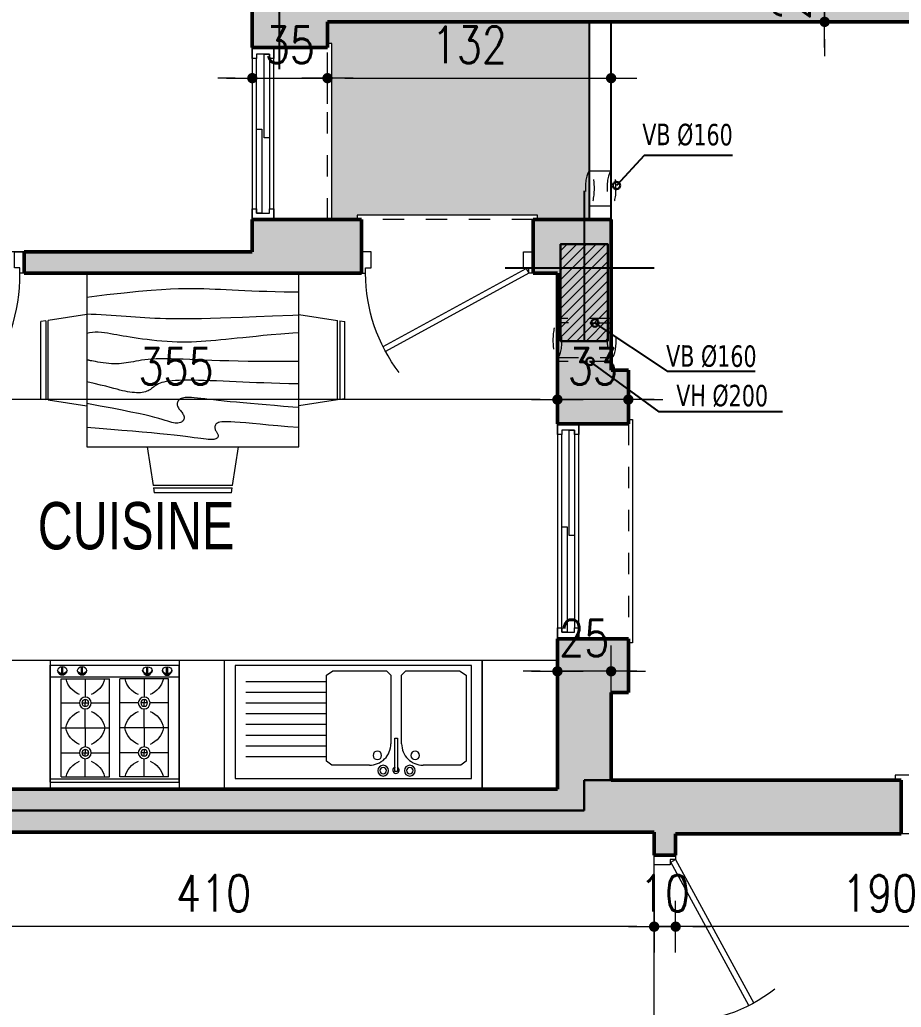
# Model space of a CAD drawing. Header units: millimetres. Extents: x 906 to 2589, y -1235 to -637.
# Drawn here: x 2564.361 to 2568.463, y -1226.491 to -1221.896 of the extents above; entities that cross this region are included whole.
import ezdxf

# ---------------------------------------------------------------- set-up
doc = ezdxf.new("R2010")
doc.units = ezdxf.units.MM
for name, pattern in [('AXES', [2, 1.25, -0.25, 0.25, -0.25]), ('CACHE', [0.375, 0.25, -0.125]), ('HIDDEN', [0.375, 0.25, -0.125])]:
    doc.linetypes.add(name, pattern=pattern)
doc.layers.get('DEFPOINTS').update_dxf_attribs({"color": 255, "lineweight": 13})
for name, color, linetype, lineweight in [('A-signe', 7, 'Continuous', 9), ('APPUITS', 7, 'Continuous', 18), ('AXE LIMITE', 1, 'AXES', 30), ('DIM.', 4, 'Continuous', 25), ('Extracteur cuisine 300m3', 7, 'Continuous', 20), ('GARD- CORP', 7, 'Continuous', 25), ('interrompu', 7, 'HIDDEN', 15), ('MENUISERIE', 7, 'Continuous', 13), ('MEUBLE', 35, 'Continuous', 15), ('MUR 0.3', 7, 'Continuous', 30), ('MUR 0.5', 7, 'Continuous', 50), ('POTEAUX ARCH', 7, 'Continuous', 30), ('POTEAUX HACHURE', 7, 'Continuous', 15), ('SANITAIRE', 7, 'Continuous', 15), ('TEXTE', 7, 'Continuous', 20)]:
    doc.layers.add(name, color=color, linetype=linetype, lineweight=lineweight)
for name, color, linetype in [('AXE', 7, 'AXES'), ('TEINTE 2', 3, 'Continuous'), ('TEINTE 3', 150, 'Continuous'), ('TEINTE SC', 254, 'Continuous')]:
    doc.layers.add(name, color=color, linetype=linetype)
doc.styles.add('atef', font='romans.shx', dxfattribs={"width": 0.8})
doc.styles.add('COTE', font='verdana.ttf', dxfattribs={"width": 0.7})
doc.styles.add('STYLE4', font='swisscl.ttf')
doc.dimstyles.new('COTEXT', dxfattribs={"dimscale": 0, "dimtxt": 0.17, "dimasz": 0.08, "dimexe": 0.015, "dimexo": 0.015, "dimgap": 0.07, "dimtad": 1, "dimdec": 0, "dimlfac": 100, "dimzin": 0, "dimdsep": 46, "dimtxsty": 'atef', "dimblk": 'SIG2', "dimcen": 0.15, "dimse1": 1, "dimse2": 1, "dimclrd": 256, "dimclre": 6, "dimclrt": 2, "dimadec": 0, "dimazin": 0, "dimtfac": 0.5, "dimtdec": 0, "dimtix": 1, "dimtmove": 2, "dimatfit": 1, "dimldrblk": 'SIG2', "dimfxl": 0.18, "dimtolj": 1, "dimtzin": 0, "dimlwd": 18, "dimarcsym": 0})

# ---------------------------------------------------------------- blocks, each defined once
blk = doc.blocks.new('P - 0.80')
at = {"layer": 'MENUISERIE'}
for points in [[(-0.6991, 0.3412), (-0.0325, -0.0217), (-0.02, 0), (-0.6875, 0.3633)], [(-0.8, 0), (-0.78, 0), (-0.78, -0.025), (-0.755, -0.025), (-0.755, -0.1), (-0.8, -0.1)], [(0, 0), (-0.02, 0), (-0.02, -0.025), (-0.045, -0.025), (-0.045, -0.1), (0, -0.1)]]:
    blk.add_lwpolyline(points, dxfattribs=at)
blk.add_arc((-0.02, 0), 0.76, 142.5454, 180, dxfattribs=at)
blk = doc.blocks.new('SIG2')
at = {"layer": 'A-signe'}
for p, q in [((0, 1.5), (0, 0.5)), ((-1.5, 0), (-0.5, 0)), ((-0.5, 0), (0.5, 0)), ((0, 0.5), (0, -0.5)), ((0.5, 0), (1.5, 0)), ((0, -0.5), (0, -1.5))]:
    blk.add_line(p, q, dxfattribs=at)
at = {"layer": 'A-signe', "const_width": 0.3}
blk.add_lwpolyline([(-0.15, 0, 1), (0.15, 0, 1)], format="xyb", close=True, dxfattribs=at)
blk = doc.blocks.new('*D1212')
at = {"layer": 'DEFPOINTS', "color": 0, "transparency": 16777216}
for p in [(2567.213, -1221.6561), (2567.213, -1221.9061), (2568.1063, -1221.9061)]:
    blk.add_point(p, dxfattribs=at)
at = {"layer": 'DIM.', "lineweight": 18, "transparency": 16777216}
for p, q in [((2568.1063, -1221.5761), (2568.1063, -1221.4961)), ((2568.1063, -1221.6561), (2568.1063, -1221.9061)), ((2568.1063, -1221.9861), (2568.1063, -1222.0661))]:
    blk.add_line(p, q, dxfattribs=at)
at = {"layer": 'DIM.', "lineweight": 18, "transparency": 16777216, "xscale": 0.08, "yscale": 0.08, "zscale": 0.08}
for p, rotation in [((2568.1063, -1221.6561), 270), ((2568.1063, -1221.9061), 90)]:
    blk.add_blockref('SIG2', p, dxfattribs=dict(at, rotation=rotation))
at = {"layer": 'DIM.', "color": 2, "transparency": 16777216, "insert": (2567.9513, -1221.7811), "char_height": 0.17, "attachment_point": 5, "rotation": 90, "style": 'atef'}
blk.add_mtext('\\A1;25', dxfattribs=at)
blk = doc.blocks.new('PORTE 0.90')
at = {"layer": 'MENUISERIE'}
for points in [[(-0.7859, 0.3911), (-0.0325, -0.0217), (-0.02, 0), (-0.7742, 0.4132)], [(-0.9, 0), (-0.88, 0), (-0.88, -0.025), (-0.855, -0.025), (-0.855, -0.1), (-0.9, -0.1)], [(0, 0), (-0.02, 0), (-0.02, -0.025), (-0.045, -0.025), (-0.045, -0.1), (0, -0.1)]]:
    blk.add_lwpolyline(points, dxfattribs=at)
blk.add_arc((-0.02, 0), 0.86, 144.3645, 180, dxfattribs=at)
blk = doc.blocks.new('EVIER 1.20-0.60')
at = {"layer": 'SANITAIRE', "linetype": 'Continuous'}
blk.add_lwpolyline([(0, 0.6), (-1.2, 0.6), (-1.2, 0), (0, 0)], close=True, dxfattribs=at)
for points in [[(-1.15, 0.575), (-0.05, 0.575)], [(-1.15, 0.05), (-1.15, 0.575)], [(-0.05, 0.575), (-0.05, 0.05)], [(-1.095, 0.55), (-1.125, 0.53)], [(-1.125, 0.53), (-1.125, 0.13)], [(-0.845, 0.55), (-1.095, 0.55)], [(-0.825, 0.53), (-0.845, 0.55)], [(-0.825, 0.2111), (-0.825, 0.53)], [(-0.755, 0.55), (-0.775, 0.53)], [(-0.775, 0.53), (-0.775, 0.2111)], [(-0.505, 0.55), (-0.755, 0.55)], [(-0.475, 0.53), (-0.505, 0.55)], [(-0.475, 0.13), (-0.475, 0.53)], [(-0.475, 0.5), (-0.1, 0.5)], [(-0.475, 0.45), (-0.1, 0.45)], [(-0.475, 0.4), (-0.1, 0.4)], [(-0.475, 0.35), (-0.1, 0.35)], [(-0.475, 0.3), (-0.1, 0.3)], [(-0.794, 0.237), (-0.805, 0.237)], [(-0.805, 0.237), (-0.805, 0.082)], [(-0.794, 0.082), (-0.794, 0.237)], [(-0.475, 0.25), (-0.1, 0.25)], [(-0.475, 0.2), (-0.1, 0.2)], [(-0.475, 0.15), (-0.1, 0.15)], [(-1.125, 0.13), (-1.0999, 0.1111)], [(-1.0999, 0.1111), (-0.925, 0.1111)], [(-0.675, 0.1111), (-0.5001, 0.1111)], [(-0.5001, 0.111), (-0.475, 0.13)], [(-0.05, 0.05), (-1.15, 0.05)], [(-0.805, 0.082), (-0.794, 0.082)]]:
    blk.add_lwpolyline(points, dxfattribs=at)
for points in [[(-0.825, 0.2111, -0.414214), (-0.925, 0.1111)], [(-0.675, 0.1111, -0.414214), (-0.775, 0.2111)], [(-0.888, 0.1772, -1), (-0.888, 0.1372, -1), (-0.888, 0.1772)], [(-0.712, 0.1772, -1), (-0.712, 0.1372, -1), (-0.712, 0.1772)], [(-0.863, 0.111, -1), (-0.863, 0.061, -1), (-0.863, 0.111)], [(-0.863, 0.101, -1), (-0.863, 0.071, -1), (-0.863, 0.101)], [(-0.7944, 0.1023, -5.432574), (-0.805, 0.1016)], [(-0.739, 0.111, -1), (-0.739, 0.061, -1), (-0.739, 0.111)], [(-0.739, 0.101, -1), (-0.739, 0.071, -1), (-0.739, 0.101)]]:
    blk.add_lwpolyline(points, format="xyb", dxfattribs=at)
blk = doc.blocks.new('KITCHEN  AID 30')
for p, q in [((-150, 0), (150, 0)), ((-150, 0), (-150, -272.5)), ((150, 0), (150, -272.5)), ((-150, -7.5), (150, -7.5)), ((-125, -12.5), (-125, -240)), ((-125, -12.5), (-12, -12.5)), ((-68.5, -12.5), (-68.5, -54.5)), ((-12, -12.5), (-12, -240)), ((12, -12.5), (12, -240)), ((125, -12.5), (12, -12.5)), ((68.5, -12.5), (68.5, -54.5)), ((125, -12.5), (125, -240)), ((-125, -68.3), (-82.2, -68.3)), ((-76.3, -68.3), (-60.7, -68.3)), ((-68.5, -60.4), (-68.5, -68.3)), ((-68.5, -76.1), (-68.5, -68.3)), ((-54.8, -68.3), (-12, -68.3)), ((54.8, -68.3), (12, -68.3)), ((76.3, -68.3), (60.7, -68.3)), ((68.5, -60.4), (68.5, -68.3)), ((68.5, -76.1), (68.5, -68.3)), ((125, -68.3), (82.2, -68.3)), ((-68.5, -126.5), (-68.5, -82)), ((68.5, -126.5), (68.5, -82)), ((-125, -126.2), (-12, -126.2)), ((-68.5, -126), (-68.5, -170.5)), ((125, -126.2), (12, -126.2)), ((68.5, -126), (68.5, -170.5)), ((-68.5, -176.4), (-68.5, -184.2)), ((68.5, -176.4), (68.5, -184.2)), ((-125, -184.2), (-82.2, -184.2)), ((-76.3, -184.2), (-60.7, -184.2)), ((-68.5, -192.1), (-68.5, -184.2)), ((-68.5, -240), (-68.5, -198)), ((-54.8, -184.2), (-12, -184.2)), ((54.8, -184.2), (12, -184.2)), ((76.3, -184.2), (60.7, -184.2)), ((68.5, -192.1), (68.5, -184.2)), ((68.5, -240), (68.5, -198)), ((125, -184.2), (82.2, -184.2)), ((-150, -245), (150, -245)), ((-125, -240), (-12, -240)), ((-123.2, -252.5), (-123.2, -268.1)), ((-120.7, -252.5), (-120.7, -268.1)), ((-77.2, -252.5), (-77.2, -268.1)), ((-74.7, -252.5), (-74.7, -268.1)), ((125, -240), (12, -240)), ((74.7, -252.7), (74.7, -268.2)), ((77.2, -252.7), (77.2, -268.2)), ((120.7, -252.7), (120.7, -268.2)), ((123.2, -252.7), (123.2, -268.2)), ((-150, -272.5), (150, -272.5)), ((-120.7, -255.2), (-123.2, -255.2)), ((-74.7, -255.2), (-77.2, -255.2)), ((74.7, -255.4), (77.2, -255.4)), ((120.7, -255.4), (123.2, -255.4))]:
    blk.add_line(p, q)
for centre, radius in [((-68.5, -68.3), 13.7), ((-68.5, -68.3), 7.82), ((68.5, -68.3), 13.7), ((68.5, -68.3), 7.82), ((-68.5, -184.2), 13.7), ((-68.5, -184.2), 7.82), ((68.5, -184.2), 13.7), ((68.5, -184.2), 7.82)]:
    blk.add_circle(centre, radius)
for centre, start, end in [((-63.7, -1.3), 192.7674, 248.8188), ((-73.3, -1.3), 291.1812, 347.2326), ((73.3, -1.3), 192.7674, 248.8188), ((63.7, -1.3), 291.1812, 347.2326), ((-63.7, -135.2), 111.1812, 170.1161), ((-73.3, -135.2), 9.8839, 68.8188), ((73.3, -135.2), 111.1812, 170.1161), ((63.7, -135.2), 9.8839, 68.8188), ((-63.7, -117.3), 189.8839, 248.8188), ((-73.3, -117.3), 291.1812, 350.1161), ((73.3, -117.3), 189.8839, 248.8188), ((63.7, -117.3), 291.1812, 350.1161), ((-63.7, -251.2), 111.1812, 167.2326), ((-73.3, -251.2), 12.7674, 68.8188), ((73.3, -251.2), 111.1812, 167.2326), ((63.7, -251.2), 12.7674, 68.8188)]:
    blk.add_arc(centre, 50.7, start, end)
for centre in [(-122, -259.4), (-76, -259.4)]:
    blk.add_ellipse(centre, major_axis=(-11.1, 0), ratio=0.7838)
for centre, major_axis, ratio, start_param, end_param in [((-122, -261.2), (-11.1, 0), 0.7838, 3.244352, 6.180426), ((-122, -254.5), (-8.35, 0), 0.700025, 3.302477, 6.122301), ((-76, -261.2), (-11.1, 0), 0.7838, 3.244352, 6.180426), ((-76, -254.5), (-8.35, 0), 0.700025, 3.302477, 6.122301)]:
    blk.add_ellipse(centre, major_axis=major_axis, ratio=ratio, start_param=start_param, end_param=end_param)
at = {"extrusion": (0, 0, -1)}
for centre in [(76, -259.6), (122, -259.6)]:
    blk.add_ellipse(centre, major_axis=(11.1, 0), ratio=0.7838, dxfattribs=at)
for centre, major_axis, ratio, start_param, end_param in [((76, -261.4), (11.1, 0), 0.7838, 3.244352, 6.180426), ((76, -254.7), (8.35, 0), 0.700025, 3.302477, 6.122301), ((122, -261.4), (11.1, 0), 0.7838, 3.244352, 6.180426), ((122, -254.7), (8.35, 0), 0.700025, 3.302477, 6.122301)]:
    blk.add_ellipse(centre, major_axis=major_axis, ratio=ratio, start_param=start_param, end_param=end_param, dxfattribs=at)
blk = doc.blocks.new('*D1121')
at = {"layer": 'DEFPOINTS', "color": 0, "linetype": 'Continuous', "transparency": 16777216}
for p in [(2568.2129, -1225.684), (2569.0778, -1225.684), (2567.2704, -1227.384)]:
    blk.add_point(p, dxfattribs=at)
at = {"layer": 'DIM.', "linetype": 'Continuous', "lineweight": 18, "transparency": 16777216}
blk.add_line((2569.0778, -1227.304), (2569.0778, -1225.764), dxfattribs=at)
at = {"layer": 'DIM.', "linetype": 'Continuous', "lineweight": 18, "transparency": 16777216, "xscale": 0.08, "yscale": 0.08, "zscale": 0.08}
for p, rotation in [((2569.0778, -1225.684), 90), ((2569.0778, -1227.384), 270)]:
    blk.add_blockref('SIG2', p, dxfattribs=dict(at, rotation=rotation))
at = {"layer": 'DIM.', "color": 2, "linetype": 'Continuous', "transparency": 16777216, "insert": (2568.9228, -1226.534), "char_height": 0.17, "attachment_point": 5, "rotation": 90, "style": 'atef'}
blk.add_mtext('\\A1;170', dxfattribs=at)
blk = doc.blocks.new('*D1122')
at = {"layer": 'DEFPOINTS', "color": 0, "linetype": 'Continuous', "transparency": 16777216}
for p in [(2568.1175, -1225.434), (2569.0778, -1225.434), (2568.0052, -1225.684)]:
    blk.add_point(p, dxfattribs=at)
at = {"layer": 'DIM.', "linetype": 'Continuous', "lineweight": 18, "transparency": 16777216}
for p, q in [((2569.0778, -1225.354), (2569.0778, -1225.274)), ((2569.0778, -1225.684), (2569.0778, -1225.434)), ((2569.0778, -1225.764), (2569.0778, -1225.844))]:
    blk.add_line(p, q, dxfattribs=at)
at = {"layer": 'DIM.', "linetype": 'Continuous', "lineweight": 18, "transparency": 16777216, "xscale": 0.08, "yscale": 0.08, "zscale": 0.08}
for p, rotation in [((2569.0778, -1225.434), 270), ((2569.0778, -1225.684), 90)]:
    blk.add_blockref('SIG2', p, dxfattribs=dict(at, rotation=rotation))
at = {"layer": 'DIM.', "color": 2, "linetype": 'Continuous', "transparency": 16777216, "insert": (2568.9228, -1225.559), "char_height": 0.17, "attachment_point": 5, "rotation": 90, "style": 'atef'}
blk.add_mtext('\\A1;25', dxfattribs=at)
blk = doc.blocks.new('*D1133')
at = {"layer": 'DEFPOINTS', "color": 0, "linetype": 'Continuous', "transparency": 16777216}
for p in [(2566.8628, -1223.6637), (2566.8628, -1223.7381), (2567.1928, -1223.7381)]:
    blk.add_point(p, dxfattribs=at)
at = {"layer": 'DIM.', "linetype": 'Continuous', "lineweight": 18, "transparency": 16777216}
for p, q in [((2566.7828, -1223.6637), (2566.7028, -1223.6637)), ((2567.1928, -1223.6637), (2566.8628, -1223.6637)), ((2567.2728, -1223.6637), (2567.3528, -1223.6637))]:
    blk.add_line(p, q, dxfattribs=at)
at = {"layer": 'DIM.', "linetype": 'Continuous', "lineweight": 18, "transparency": 16777216, "xscale": 0.08, "yscale": 0.08, "zscale": 0.08}
blk.add_blockref('SIG2', (2566.8628, -1223.6637), dxfattribs=at)
at = {"layer": 'DIM.', "linetype": 'Continuous', "lineweight": 18, "transparency": 16777216, "xscale": 0.08, "yscale": 0.08, "zscale": 0.08, "rotation": 180}
blk.add_blockref('SIG2', (2567.1928, -1223.6637), dxfattribs=at)
at = {"layer": 'DIM.', "color": 2, "linetype": 'Continuous', "transparency": 16777216, "insert": (2567.0278, -1223.5087), "char_height": 0.17, "attachment_point": 5, "style": 'atef'}
blk.add_mtext('\\A1;33', dxfattribs=at)
blk = doc.blocks.new('*D1134')
at = {"layer": 'DEFPOINTS', "color": 0, "linetype": 'Continuous', "transparency": 16777216}
for p in [(2563.3128, -1223.2565), (2563.3128, -1223.6637), (2566.8628, -1223.7381)]:
    blk.add_point(p, dxfattribs=at)
at = {"layer": 'DIM.', "linetype": 'Continuous', "lineweight": 18, "transparency": 16777216}
blk.add_line((2566.7828, -1223.6637), (2563.3928, -1223.6637), dxfattribs=at)
at = {"layer": 'DIM.', "linetype": 'Continuous', "lineweight": 18, "transparency": 16777216, "xscale": 0.08, "yscale": 0.08, "zscale": 0.08, "rotation": 180}
blk.add_blockref('SIG2', (2563.3128, -1223.6637), dxfattribs=at)
at = {"layer": 'DIM.', "linetype": 'Continuous', "lineweight": 18, "transparency": 16777216, "xscale": 0.08, "yscale": 0.08, "zscale": 0.08}
blk.add_blockref('SIG2', (2566.8628, -1223.6637), dxfattribs=at)
at = {"layer": 'DIM.', "color": 2, "linetype": 'Continuous', "transparency": 16777216, "insert": (2565.0878, -1223.5087), "char_height": 0.17, "attachment_point": 5, "style": 'atef'}
blk.add_mtext('\\A1;355', dxfattribs=at)
blk = doc.blocks.new('*D1234')
at = {"layer": 'DEFPOINTS', "color": 0, "transparency": 16777216}
for p in [(2567.413, -1225.684), (2567.413, -1226.116), (2569.3128, -1226.116)]:
    blk.add_point(p, dxfattribs=at)
at = {"layer": 'DIM.', "lineweight": 18, "transparency": 16777216}
blk.add_line((2569.2328, -1226.116), (2567.493, -1226.116), dxfattribs=at)
at = {"layer": 'DIM.', "lineweight": 18, "transparency": 16777216, "xscale": 0.08, "yscale": 0.08, "zscale": 0.08, "rotation": 180}
blk.add_blockref('SIG2', (2567.413, -1226.116), dxfattribs=at)
at = {"layer": 'DIM.', "lineweight": 18, "transparency": 16777216, "xscale": 0.08, "yscale": 0.08, "zscale": 0.08}
blk.add_blockref('SIG2', (2569.3128, -1226.116), dxfattribs=at)
at = {"layer": 'DIM.', "color": 2, "transparency": 16777216, "insert": (2568.3629, -1225.961), "char_height": 0.17, "attachment_point": 5, "style": 'atef'}
blk.add_mtext('\\A1;190', dxfattribs=at)
blk = doc.blocks.new('*D1235')
at = {"layer": 'DEFPOINTS', "color": 0, "transparency": 16777216}
for p in [(2567.313, -1225.6761), (2567.413, -1225.684), (2567.313, -1226.116)]:
    blk.add_point(p, dxfattribs=at)
at = {"layer": 'DIM.', "lineweight": 18, "transparency": 16777216}
for p, q in [((2567.233, -1226.116), (2567.153, -1226.116)), ((2567.413, -1226.116), (2567.313, -1226.116)), ((2567.493, -1226.116), (2567.573, -1226.116))]:
    blk.add_line(p, q, dxfattribs=at)
at = {"layer": 'DIM.', "lineweight": 18, "transparency": 16777216, "xscale": 0.08, "yscale": 0.08, "zscale": 0.08}
blk.add_blockref('SIG2', (2567.313, -1226.116), dxfattribs=at)
at = {"layer": 'DIM.', "lineweight": 18, "transparency": 16777216, "xscale": 0.08, "yscale": 0.08, "zscale": 0.08, "rotation": 180}
blk.add_blockref('SIG2', (2567.413, -1226.116), dxfattribs=at)
at = {"layer": 'DIM.', "color": 2, "transparency": 16777216, "insert": (2567.363, -1225.961), "char_height": 0.17, "attachment_point": 5, "style": 'atef'}
blk.add_mtext('\\A1;10', dxfattribs=at)
blk = doc.blocks.new('*D1236')
at = {"layer": 'DEFPOINTS', "color": 0, "transparency": 16777216}
for p in [(2567.313, -1225.6761), (2563.2128, -1225.834), (2563.2128, -1226.116)]:
    blk.add_point(p, dxfattribs=at)
at = {"layer": 'DIM.', "lineweight": 18, "transparency": 16777216}
blk.add_line((2567.233, -1226.116), (2563.2928, -1226.116), dxfattribs=at)
at = {"layer": 'DIM.', "lineweight": 18, "transparency": 16777216, "xscale": 0.08, "yscale": 0.08, "zscale": 0.08, "rotation": 180}
blk.add_blockref('SIG2', (2563.2128, -1226.116), dxfattribs=at)
at = {"layer": 'DIM.', "lineweight": 18, "transparency": 16777216, "xscale": 0.08, "yscale": 0.08, "zscale": 0.08}
blk.add_blockref('SIG2', (2567.313, -1226.116), dxfattribs=at)
at = {"layer": 'DIM.', "color": 2, "transparency": 16777216, "insert": (2565.2629, -1225.961), "char_height": 0.17, "attachment_point": 5, "style": 'atef'}
blk.add_mtext('\\A1;410', dxfattribs=at)
blk = doc.blocks.new('*D1144')
at = {"layer": 'DEFPOINTS', "color": 0, "transparency": 16777216}
for p in [(2565.7928, -1222.1681), (2565.4428, -1222.2925), (2565.7928, -1222.2925)]:
    blk.add_point(p, dxfattribs=at)
at = {"layer": 'DIM.', "lineweight": 18, "transparency": 16777216}
for p, q in [((2565.3628, -1222.1681), (2565.2828, -1222.1681)), ((2565.4428, -1222.1681), (2565.7928, -1222.1681)), ((2565.8728, -1222.1681), (2565.9528, -1222.1681))]:
    blk.add_line(p, q, dxfattribs=at)
at = {"layer": 'DIM.', "lineweight": 18, "transparency": 16777216, "xscale": 0.08, "yscale": 0.08, "zscale": 0.08}
blk.add_blockref('SIG2', (2565.4428, -1222.1681), dxfattribs=at)
at = {"layer": 'DIM.', "lineweight": 18, "transparency": 16777216, "xscale": 0.08, "yscale": 0.08, "zscale": 0.08, "rotation": 180}
blk.add_blockref('SIG2', (2565.7928, -1222.1681), dxfattribs=at)
at = {"layer": 'DIM.', "color": 2, "transparency": 16777216, "insert": (2565.6178, -1222.0131), "char_height": 0.17, "attachment_point": 5, "style": 'atef'}
blk.add_mtext('\\A1;35', dxfattribs=at)
blk = doc.blocks.new('*D1271')
at = {"layer": 'DEFPOINTS', "color": 0, "transparency": 16777216}
for p in [(2565.7928, -1221.9061), (2567.1126, -1221.9061), (2567.1126, -1222.1681)]:
    blk.add_point(p, dxfattribs=at)
at = {"layer": 'DIM.', "lineweight": 18, "transparency": 16777216}
blk.add_line((2565.8728, -1222.1681), (2567.0326, -1222.1681), dxfattribs=at)
at = {"layer": 'DIM.', "lineweight": 18, "transparency": 16777216, "xscale": 0.08, "yscale": 0.08, "zscale": 0.08, "rotation": 180}
blk.add_blockref('SIG2', (2565.7928, -1222.1681), dxfattribs=at)
at = {"layer": 'DIM.', "lineweight": 18, "transparency": 16777216, "xscale": 0.08, "yscale": 0.08, "zscale": 0.08}
blk.add_blockref('SIG2', (2567.1126, -1222.1681), dxfattribs=at)
at = {"layer": 'DIM.', "color": 2, "transparency": 16777216, "insert": (2566.4527, -1222.0131), "char_height": 0.17, "attachment_point": 5, "style": 'atef'}
blk.add_mtext('\\A1;132', dxfattribs=at)
blk = doc.blocks.new('*D1272')
at = {"layer": 'DEFPOINTS', "color": 0, "transparency": 16777216}
for p in [(2566.8628, -1224.9278), (2566.8628, -1225.1065), (2567.1128, -1225.1065)]:
    blk.add_point(p, dxfattribs=at)
at = {"layer": 'DIM.', "lineweight": 18, "transparency": 16777216}
for p, q in [((2566.7828, -1224.9278), (2566.7028, -1224.9278)), ((2567.1128, -1224.9278), (2566.8628, -1224.9278)), ((2567.1928, -1224.9278), (2567.2728, -1224.9278))]:
    blk.add_line(p, q, dxfattribs=at)
at = {"layer": 'DIM.', "lineweight": 18, "transparency": 16777216, "xscale": 0.08, "yscale": 0.08, "zscale": 0.08}
blk.add_blockref('SIG2', (2566.8628, -1224.9278), dxfattribs=at)
at = {"layer": 'DIM.', "lineweight": 18, "transparency": 16777216, "xscale": 0.08, "yscale": 0.08, "zscale": 0.08, "rotation": 180}
blk.add_blockref('SIG2', (2567.1128, -1224.9278), dxfattribs=at)
at = {"layer": 'DIM.', "color": 2, "transparency": 16777216, "insert": (2566.9878, -1224.7728), "char_height": 0.17, "attachment_point": 5, "style": 'atef'}
blk.add_mtext('\\A1;25', dxfattribs=at)

msp = doc.modelspace()

# ---------------------------------------------------------------- hatches: boundary and pattern name
at = {"layer": 'POTEAUX HACHURE'}
h = msp.add_hatch(dxfattribs=at)
h.set_pattern_fill('ANSI31', color=256, scale=0.01)
h.set_pattern_definition([(45, (1441.105, -290.424374), (-0.0224506403, 0.0224506403), [])])
h.paths.add_polyline_path([(2567.0978, -1223.3911), (2566.8778, -1223.3911), (2566.8778, -1222.9411), (2567.0978, -1222.9411)])
at = {"layer": 'TEINTE 2'}
h = msp.add_hatch(color=256, dxfattribs=at)
h.dxf.hatch_style = 1
h.paths.add_polyline_path([(2569.8928, -1221.1061), (2569.9728, -1221.1061), (2569.9728, -1220.8561), (2569.6428, -1220.8561), (2569.6428, -1221.6561), (2565.5428, -1221.6561), (2565.5428, -1219.6381), (2565.4428, -1219.6381), (2565.4428, -1222.0261), (2565.7928, -1222.0261), (2565.7928, -1221.9061), (2569.8928, -1221.9061)])
h = msp.add_hatch(color=256, dxfattribs=at)
h.dxf.hatch_style = 1
h.paths.add_polyline_path([(2563.3949, -1224.7461), (2563.3128, -1224.7461), (2563.3128, -1223.0761), (2563.4816, -1223.0761), (2563.4816, -1222.9761), (2561.5428, -1222.9761), (2561.5428, -1222.9261), (2561.2128, -1222.9261), (2561.2128, -1222.4199), (2561.1128, -1222.4199), (2561.1128, -1223.0761), (2563.2128, -1223.0761), (2563.2128, -1225.5761), (2566.9879, -1225.5761), (2566.9879, -1225.434), (2567.1128, -1225.0261), (2567.1928, -1225.0261), (2567.1928, -1224.7761), (2566.8628, -1224.7761), (2566.8628, -1225.4761), (2563.3948, -1225.4761)])
h = msp.add_hatch(color=256, dxfattribs=at)
h.dxf.hatch_style = 1
h.paths.add_polyline_path([(2565.9503, -1222.8261), (2565.4428, -1222.8261), (2565.4428, -1222.9761), (2564.3816, -1222.9761), (2564.3816, -1223.0761), (2565.9503, -1223.0761)])
h = msp.add_hatch(color=256, dxfattribs=at)
h.dxf.hatch_style = 1
h.paths.add_polyline_path([(2567.1128, -1222.8261), (2566.7503, -1222.8261), (2566.7503, -1223.0761), (2566.8628, -1223.0761), (2566.8628, -1223.7761), (2567.1928, -1223.7761), (2567.1928, -1223.5261), (2567.1128, -1223.5261)])
h = msp.add_hatch(color=256, dxfattribs=at)
h.dxf.hatch_style = 1
h.paths.add_polyline_path([(2567.1128, -1225.0261), (2566.9879, -1225.434), (2567.1128, -1225.434)])
at = {"layer": 'TEINTE 3'}
h = msp.add_hatch(color=256, dxfattribs=at)
h.dxf.hatch_style = 1
h.paths.add_polyline_path([(2568.4629, -1225.434), (2566.9879, -1225.434), (2566.9879, -1225.5761), (2563.2129, -1225.5761), (2563.2129, -1224.8711), (2563.2129, -1223.0761), (2559.4124, -1223.0761), (2558.6129, -1223.8756), (2558.6129, -1224.4516), (2558.6129, -1224.4892), (2558.6129, -1225.2272), (2558.7129, -1225.2272), (2558.7129, -1223.9171), (2559.4539, -1223.1761), (2563.1129, -1223.1761), (2563.1129, -1225.834), (2563.2129, -1225.834), (2563.2129, -1225.6761), (2567.3131, -1225.6761), (2567.3131, -1225.784), (2567.4131, -1225.784), (2567.4131, -1225.684), (2568.4629, -1225.684)])
at = {"layer": 'TEINTE SC', "linetype": 'Continuous'}
h = msp.add_hatch(color=256, dxfattribs=at)
h.dxf.hatch_style = 1
h.paths.add_polyline_path([(2567.0128, -1221.9061), (2565.7928, -1221.9061), (2565.7928, -1222.0061), (2565.8128, -1222.0061), (2565.8128, -1222.8261), (2565.9303, -1222.8261), (2565.9303, -1222.8061), (2566.7703, -1222.8061), (2566.7703, -1222.8261), (2567.0128, -1222.8261)])

# ---------------------------------------------------------------- linework, layer by layer
at = {"layer": 'APPUITS'}
for points in [[(2565.8128, -1222.8261), (2565.8128, -1222.0061), (2565.7928, -1222.0061)], [(2566.7703, -1222.8261), (2566.7703, -1222.8061), (2565.9303, -1222.8061), (2565.9303, -1222.8261)], [(2567.1928, -1223.7561), (2567.2128, -1223.7561), (2567.2128, -1224.7961), (2567.1928, -1224.7961)], [(2569.0928, -1225.434), (2569.0928, -1225.4111), (2568.435, -1225.4111), (2568.435, -1225.434)]]:
    msp.add_lwpolyline(points, dxfattribs=at)
at = {"layer": 'AXE'}
for p, q in [((2565.5678, -1221.423), (2565.5678, -1222.126)), ((2566.9878, -1222.693), (2566.9878, -1223.396)), ((2566.6194, -1223.0511), (2567.3127, -1223.0511))]:
    msp.add_line(p, q, dxfattribs=at)
at = {"layer": 'AXE LIMITE', "ltscale": 0.6}
for points in [[(2566.9879, -1225.434), (2566.9879, -1225.5761), (2563.2128, -1225.5761), (2563.2128, -1223.0761), (2561.1128, -1223.0761), (2561.1128, -1218.764), (2562.8428, -1218.764), (2562.8428, -1218.664)], [(2558.7129, -1229.8761), (2558.631, -1229.8761), (2558.4629, -1229.8761), (2558.4629, -1229.284), (2558.5879, -1229.284), (2558.5879, -1227.709), (2558.6129, -1227.709), (2558.6129, -1223.8756), (2559.4124, -1223.0761), (2563.2129, -1223.0761), (2563.2129, -1224.8711), (2563.2129, -1224.8711), (2563.2129, -1225.5761), (2566.9879, -1225.5761), (2566.9879, -1225.434)], [(2566.9879, -1225.434), (2567.1129, -1225.434)]]:
    msp.add_lwpolyline(points, dxfattribs=at)
at = {"layer": 'Extracteur cuisine 300m3', "linetype": 'CACHE', "ltscale": 0.15}
for p, q in [((2567.0153, -1222.7614), (2567.1161, -1222.7616)), ((2567.1136, -1223.3075), (2566.8613, -1223.3072))]:
    msp.add_line(p, q, dxfattribs=at)
at = {"layer": 'Extracteur cuisine 300m3', "lineweight": 25, "flags": 128}
for points in [[(2567.6782, -1222.5282), (2567.2671, -1222.5282), (2567.1378, -1222.6673)], [(2567.9098, -1223.721), (2567.3368, -1223.721), (2567.0148, -1223.4859)]]:
    msp.add_lwpolyline(points, dxfattribs=at)
at = {"layer": 'Extracteur cuisine 300m3', "linetype": 'CACHE', "ltscale": 0.15}
for points in [[(2567.1161, -1222.6016), (2567.0153, -1222.6013)], [(2567.112, -1223.2859), (2566.8627, -1223.2864)], [(2567.1122, -1223.4859), (2566.8604, -1223.4859)], [(2566.8613, -1223.4672), (2567.1135, -1223.4675)]]:
    msp.add_lwpolyline(points, dxfattribs=at)
at = {"layer": 'Extracteur cuisine 300m3', "lineweight": 25}
msp.add_lwpolyline([(2567.037, -1223.3074), (2567.374, -1223.5312), (2567.7832, -1223.5312)], dxfattribs=at)
at = {"layer": 'Extracteur cuisine 300m3', "linetype": 'CACHE', "ltscale": 0.15, "extrusion": (0, 0, -1)}
for centre, major_axis in [((2567.0138, -1222.6811), (0, 0.08)), ((2567.1146, -1222.6814), (0, 0.08)), ((2566.8628, -1223.3875), (0, -0.08)), ((2567.115, -1223.3878), (0, -0.08))]:
    msp.add_ellipse(centre, major_axis=major_axis, ratio=0.260794, dxfattribs=at)
at = {"layer": 'GARD- CORP', "linetype": 'Continuous'}
for p, q in [((2567.0126, -1222.8261), (2567.0126, -1221.9061)), ((2567.1126, -1222.8261), (2567.1126, -1221.9061))]:
    msp.add_line(p, q, dxfattribs=at)
at = {"layer": 'interrompu', "ltscale": 0.2}
for p, q in [((2565.7928, -1222.8261), (2565.7928, -1222.0261)), ((2566.7503, -1222.8261), (2565.9503, -1222.8261)), ((2567.1928, -1223.7761), (2567.1928, -1224.7761))]:
    msp.add_line(p, q, dxfattribs=at)
at = {"layer": 'MENUISERIE', "color": 2, "linetype": 'Continuous'}
for p, q in [((2565.4428, -1222.0261), (2565.4428, -1222.8261)), ((2565.5428, -1222.8261), (2565.5428, -1222.0261)), ((2565.4628, -1222.7761), (2565.4628, -1222.0761)), ((2565.5228, -1222.0761), (2565.5228, -1222.7761)), ((2566.8628, -1223.7761), (2566.8628, -1224.7761)), ((2566.9628, -1224.7761), (2566.9628, -1223.7761)), ((2566.8828, -1224.7261), (2566.8828, -1223.8261)), ((2566.9428, -1223.8261), (2566.9428, -1224.7261)), ((2569.0628, -1225.684), (2568.4628, -1225.684))]:
    msp.add_line(p, q, dxfattribs=at)
at = {"layer": 'MENUISERIE'}
for p, q in [((2564.3816, -1222.9761), (2563.4816, -1222.9761)), ((2567.313, -1226.584), (2567.313, -1225.784))]:
    msp.add_line(p, q, dxfattribs=at)
at = {"layer": 'MENUISERIE', "color": 2, "linetype": 'Continuous', "extrusion": (0, 0, -1)}
for points in [[(-2565.5428, -1222.0261), (-2565.5428, -1222.0761), (-2565.5228, -1222.0761), (-2565.5228, -1222.0561), (-2565.4628, -1222.0561), (-2565.4628, -1222.0761), (-2565.4428, -1222.0761), (-2565.4428, -1222.0261), (-2565.4428, -1222.0261)], [(-2565.5228, -1222.4461), (-2565.4978, -1222.4461), (-2565.4978, -1222.0561), (-2565.5228, -1222.0561), (-2565.5228, -1222.0561)], [(-2565.4878, -1222.7961), (-2565.4628, -1222.7961), (-2565.4628, -1222.4061), (-2565.4878, -1222.4061), (-2565.4878, -1222.4061)], [(-2565.5428, -1222.8261), (-2565.4428, -1222.8261), (-2565.4428, -1222.7761), (-2565.4628, -1222.7761), (-2565.4628, -1222.7961), (-2565.5228, -1222.7961), (-2565.5228, -1222.7761), (-2565.5428, -1222.7761), (-2565.5428, -1222.7761)], [(-2566.9628, -1223.7761), (-2566.9628, -1223.8261), (-2566.9428, -1223.8261), (-2566.9428, -1223.8061), (-2566.8828, -1223.8061), (-2566.8828, -1223.8261), (-2566.8628, -1223.8261), (-2566.8628, -1223.7761), (-2566.8628, -1223.7761)], [(-2566.9428, -1224.2961), (-2566.9178, -1224.2961), (-2566.9178, -1223.8061), (-2566.9428, -1223.8061), (-2566.9428, -1223.8061)], [(-2566.9078, -1224.7461), (-2566.8828, -1224.7461), (-2566.8828, -1224.2561), (-2566.9078, -1224.2561), (-2566.9078, -1224.2561)], [(-2566.9628, -1224.7761), (-2566.8628, -1224.7761), (-2566.8628, -1224.7261), (-2566.8828, -1224.7261), (-2566.8828, -1224.7461), (-2566.9428, -1224.7461), (-2566.9428, -1224.7261), (-2566.9628, -1224.7261), (-2566.9628, -1224.7261)]]:
    msp.add_lwpolyline(points, close=True, dxfattribs=at)
at = {"layer": 'MEUBLE'}
for p, q in [((2565.6597, -1223.0761), (2564.6723, -1223.0761)), ((2564.6723, -1223.0761), (2564.6723, -1223.884)), ((2565.6597, -1223.884), (2565.6597, -1223.0761)), ((2564.6724, -1223.2672), (2564.4928, -1223.2953)), ((2565.6597, -1223.2672), (2565.8392, -1223.2953)), ((2564.4816, -1223.297), (2564.4591, -1223.3005)), ((2564.4591, -1223.6596), (2564.4591, -1223.3005)), ((2564.4816, -1223.297), (2564.4816, -1223.663)), ((2564.4928, -1223.6647), (2564.4928, -1223.2952)), ((2565.8392, -1223.6647), (2565.8392, -1223.2952)), ((2565.8505, -1223.297), (2565.8505, -1223.663)), ((2565.8505, -1223.297), (2565.8729, -1223.3005)), ((2565.8729, -1223.6596), (2565.8729, -1223.3005)), ((2564.4591, -1223.6596), (2564.4816, -1223.6631)), ((2564.4928, -1223.6648), (2564.6724, -1223.6929)), ((2565.8393, -1223.6648), (2565.6597, -1223.6929)), ((2565.8729, -1223.6596), (2565.8505, -1223.6631)), ((2564.6723, -1223.884), (2565.6597, -1223.884)), ((2564.9531, -1223.8839), (2564.9812, -1224.0635)), ((2565.3508, -1224.0635), (2565.3788, -1223.8839)), ((2565.3507, -1224.0635), (2564.9811, -1224.0635)), ((2564.9829, -1224.0747), (2565.3489, -1224.0747)), ((2564.983, -1224.0747), (2564.9865, -1224.0971)), ((2565.3455, -1224.0971), (2565.349, -1224.0747)), ((2565.3455, -1224.0971), (2564.9865, -1224.0971))]:
    msp.add_line(p, q, dxfattribs=at)
for points in [[(2565.6597, -1223.1643), (2565.6344, -1223.164), (2565.5906, -1223.1632), (2565.5495, -1223.1623), (2565.5109, -1223.1612), (2565.4747, -1223.16), (2565.4405, -1223.1588), (2565.4084, -1223.1574), (2565.378, -1223.1561), (2565.3492, -1223.1547), (2565.3218, -1223.1533), (2565.2954, -1223.1519), (2565.2694, -1223.1507), (2565.2435, -1223.1496), (2565.2172, -1223.1488), (2565.19, -1223.1482), (2565.1616, -1223.148), (2565.1314, -1223.1481), (2565.0988, -1223.1487), (2565.0624, -1223.1501), (2565.0206, -1223.1524), (2564.9716, -1223.156), (2564.914, -1223.1611), (2564.8459, -1223.168), (2564.7659, -1223.177), (2564.6723, -1223.1883)], [(2565.6597, -1223.2709), (2565.6314, -1223.2718), (2565.5368, -1223.2753), (2565.4604, -1223.2785), (2565.3976, -1223.2813), (2565.3436, -1223.2837), (2565.2944, -1223.2855), (2565.249, -1223.2869), (2565.207, -1223.2878), (2565.1683, -1223.2884), (2565.1326, -1223.2886), (2565.0996, -1223.2884), (2565.0691, -1223.288), (2565.0407, -1223.2874), (2565.0143, -1223.2867), (2564.9894, -1223.2857), (2564.9658, -1223.2846), (2564.9432, -1223.2833), (2564.9212, -1223.282), (2564.8995, -1223.2805), (2564.8777, -1223.2789), (2564.8556, -1223.2772), (2564.8328, -1223.2754), (2564.8096, -1223.2736), (2564.7861, -1223.2718), (2564.7625, -1223.2703), (2564.7392, -1223.2689), (2564.7162, -1223.2678), (2564.6938, -1223.2671), (2564.6723, -1223.2669)], [(2565.6597, -1223.3533), (2565.6322, -1223.3548), (2565.5752, -1223.3586), (2565.5309, -1223.3624), (2565.4942, -1223.366), (2565.4606, -1223.3694), (2565.4292, -1223.3726), (2565.3996, -1223.3757), (2565.3718, -1223.3786), (2565.3454, -1223.3813), (2565.3202, -1223.3839), (2565.296, -1223.3862), (2565.2726, -1223.3884), (2565.2497, -1223.3904), (2565.2272, -1223.3922), (2565.2049, -1223.3937), (2565.1828, -1223.395), (2565.1607, -1223.3958), (2565.1385, -1223.3963), (2565.116, -1223.3963), (2565.0931, -1223.3959), (2565.0697, -1223.3949), (2565.046, -1223.3935), (2565.0223, -1223.3917), (2564.9989, -1223.3896), (2564.9758, -1223.3872), (2564.9534, -1223.3846), (2564.932, -1223.3819), (2564.9117, -1223.3791), (2564.8927, -1223.3763), (2564.875, -1223.3735), (2564.8582, -1223.3707), (2564.8424, -1223.368), (2564.8271, -1223.3653), (2564.8124, -1223.3626), (2564.7979, -1223.3601), (2564.7836, -1223.3576), (2564.7692, -1223.3552), (2564.7547, -1223.3531), (2564.7404, -1223.3514), (2564.7262, -1223.3504), (2564.7122, -1223.3503), (2564.6985, -1223.3511), (2564.6852, -1223.3532), (2564.6723, -1223.3566)], [(2565.6597, -1223.4858), (2565.6502, -1223.486), (2565.5867, -1223.4866), (2565.528, -1223.4867), (2565.4737, -1223.4865), (2565.4233, -1223.4859), (2565.3766, -1223.4851), (2565.3331, -1223.484), (2565.2925, -1223.4828), (2565.2543, -1223.4814), (2565.2183, -1223.48), (2565.1842, -1223.4787), (2565.1518, -1223.4773), (2565.1211, -1223.4761), (2565.0924, -1223.4751), (2565.0654, -1223.4744), (2565.0403, -1223.474), (2565.0171, -1223.474), (2564.9958, -1223.4744), (2564.9764, -1223.4754), (2564.9587, -1223.4768), (2564.9426, -1223.4785), (2564.9278, -1223.4805), (2564.9141, -1223.4827), (2564.9014, -1223.485), (2564.8894, -1223.4872), (2564.878, -1223.4894), (2564.8669, -1223.4914), (2564.8561, -1223.4932), (2564.8453, -1223.4947), (2564.8345, -1223.4959), (2564.8235, -1223.4968), (2564.8123, -1223.4973), (2564.8005, -1223.4973), (2564.7882, -1223.4969), (2564.7753, -1223.4959), (2564.7621, -1223.4946), (2564.7488, -1223.4929), (2564.736, -1223.491), (2564.7239, -1223.4891), (2564.7129, -1223.4871), (2564.7034, -1223.4853), (2564.6957, -1223.4838), (2564.69, -1223.4826), (2564.6861, -1223.4816), (2564.6834, -1223.481), (2564.6815, -1223.4805), (2564.6799, -1223.4802), (2564.6782, -1223.4801), (2564.6758, -1223.4801), (2564.6723, -1223.48)], [(2565.6597, -1223.5904), (2565.6578, -1223.5904), (2565.6127, -1223.5896), (2565.5712, -1223.5887), (2565.5327, -1223.5876), (2565.4967, -1223.5864), (2565.4628, -1223.5851), (2565.4303, -1223.5838), (2565.3989, -1223.5824), (2565.3679, -1223.581), (2565.3371, -1223.5796), (2565.3066, -1223.5783), (2565.2766, -1223.577), (2565.2473, -1223.5759), (2565.2191, -1223.5749), (2565.1923, -1223.5742), (2565.167, -1223.5737), (2565.1435, -1223.5735), (2565.1221, -1223.5737), (2565.1027, -1223.5742), (2565.0852, -1223.5751), (2565.0694, -1223.5764), (2565.0554, -1223.5779), (2565.0428, -1223.5799), (2565.0317, -1223.5821), (2565.022, -1223.5848), (2565.0135, -1223.5877), (2565.006, -1223.591), (2564.9994, -1223.5945), (2564.9935, -1223.5981), (2564.9881, -1223.6018), (2564.9831, -1223.6055), (2564.9782, -1223.6092), (2564.9734, -1223.6128), (2564.9684, -1223.6162), (2564.9631, -1223.6194), (2564.9576, -1223.6224), (2564.9516, -1223.625), (2564.9453, -1223.6272), (2564.9384, -1223.6291), (2564.931, -1223.6306), (2564.9229, -1223.6315), (2564.9141, -1223.632), (2564.9047, -1223.6319), (2564.8948, -1223.6314), (2564.8843, -1223.6303), (2564.8734, -1223.6289), (2564.8621, -1223.627), (2564.8506, -1223.6248), (2564.8387, -1223.6222), (2564.8266, -1223.6192), (2564.8135, -1223.6157), (2564.7987, -1223.6118), (2564.7815, -1223.6072), (2564.761, -1223.6019), (2564.7364, -1223.5959), (2564.7071, -1223.5889), (2564.6723, -1223.581)], [(2565.6597, -1223.7007), (2565.6308, -1223.6986), (2565.5877, -1223.6951), (2565.5468, -1223.6917), (2565.5076, -1223.6884), (2565.4702, -1223.6853), (2565.4347, -1223.6822), (2565.401, -1223.6793), (2565.3693, -1223.6764), (2565.3395, -1223.6736), (2565.3118, -1223.6708), (2565.2862, -1223.668), (2565.2627, -1223.6653), (2565.2411, -1223.6627), (2565.2214, -1223.6603), (2565.2035, -1223.6581), (2565.1875, -1223.6563), (2565.1731, -1223.6549), (2565.1604, -1223.654), (2565.1492, -1223.6535), (2565.1395, -1223.6536), (2565.1311, -1223.6541), (2565.1239, -1223.6551), (2565.1178, -1223.6566), (2565.1125, -1223.6584), (2565.1081, -1223.6607), (2565.1043, -1223.6633), (2565.101, -1223.6663), (2565.0983, -1223.6696), (2565.0962, -1223.6731), (2565.0947, -1223.6769), (2565.0938, -1223.6808), (2565.0935, -1223.6849), (2565.0939, -1223.689), (2565.0949, -1223.6932), (2565.0967, -1223.6974), (2565.099, -1223.7016), (2565.1017, -1223.7059), (2565.1047, -1223.7101), (2565.108, -1223.7143), (2565.1112, -1223.7185), (2565.1144, -1223.7227), (2565.1174, -1223.7269), (2565.12, -1223.7311), (2565.1222, -1223.7353), (2565.1239, -1223.7394), (2565.1251, -1223.7435), (2565.1256, -1223.7475), (2565.1255, -1223.7513), (2565.1247, -1223.7551), (2565.123, -1223.7587), (2565.1204, -1223.7621), (2565.1171, -1223.7652), (2565.113, -1223.768), (2565.1082, -1223.7704), (2565.1029, -1223.7722), (2565.0969, -1223.7734), (2565.0905, -1223.7739), (2565.0837, -1223.7736), (2565.0765, -1223.7725), (2565.0686, -1223.7706), (2565.0597, -1223.7679), (2565.0495, -1223.7646), (2565.0376, -1223.7608), (2565.0239, -1223.7564), (2565.0079, -1223.7516), (2564.9893, -1223.7465), (2564.9677, -1223.7411), (2564.9425, -1223.7353), (2564.9129, -1223.7288), (2564.8781, -1223.7216), (2564.8374, -1223.7135), (2564.7901, -1223.7043), (2564.7353, -1223.6939), (2564.6723, -1223.682)], [(2565.6597, -1223.7943), (2565.6587, -1223.7942), (2565.6078, -1223.79), (2565.561, -1223.7859), (2565.5182, -1223.782), (2565.4793, -1223.7783), (2565.4444, -1223.775), (2565.4132, -1223.7721), (2565.3859, -1223.7698), (2565.3623, -1223.768), (2565.3424, -1223.767), (2565.3258, -1223.7666), (2565.3121, -1223.7668), (2565.3011, -1223.7676), (2565.2924, -1223.7689), (2565.2855, -1223.7707), (2565.2803, -1223.7729), (2565.2763, -1223.7755), (2565.2732, -1223.7785), (2565.271, -1223.7817), (2565.2694, -1223.7852), (2565.2686, -1223.7888), (2565.2684, -1223.7925), (2565.2687, -1223.7963), (2565.2695, -1223.8), (2565.2707, -1223.8036), (2565.2723, -1223.807), (2565.2741, -1223.8102), (2565.276, -1223.8134), (2565.278, -1223.8164), (2565.2798, -1223.8194), (2565.2815, -1223.8222), (2565.2828, -1223.8251), (2565.2838, -1223.8279), (2565.2842, -1223.8307), (2565.2841, -1223.8334), (2565.2835, -1223.8361), (2565.2824, -1223.8386), (2565.2807, -1223.841), (2565.2785, -1223.8431), (2565.2758, -1223.845), (2565.2726, -1223.8466), (2565.2688, -1223.8478), (2565.2643, -1223.8487), (2565.2591, -1223.8492), (2565.2529, -1223.8494), (2565.2457, -1223.8492), (2565.2373, -1223.8487), (2565.2276, -1223.8478), (2565.2165, -1223.8466), (2565.2037, -1223.845), (2565.1891, -1223.8431), (2565.1724, -1223.8409), (2565.1532, -1223.8384), (2565.1314, -1223.8356), (2565.1067, -1223.8326), (2565.0787, -1223.8294), (2565.0472, -1223.826), (2565.0121, -1223.8224), (2564.9733, -1223.8187), (2564.931, -1223.8148), (2564.8854, -1223.8108), (2564.8365, -1223.8067), (2564.7847, -1223.8026), (2564.7299, -1223.7984), (2564.6723, -1223.7942)]]:
    msp.add_lwpolyline(points, dxfattribs=at)
at = {"layer": 'MUR 0.3'}
for centre in [(2567.1378, -1222.6673), (2567.037, -1223.3074), (2567.0148, -1223.4859)]:
    msp.add_circle(centre, 0.0173, dxfattribs=at)
at = {"layer": 'MUR 0.5'}
for p, q in [((2565.4428, -1219.6381), (2565.4428, -1222.0261)), ((2565.7928, -1221.9061), (2569.8928, -1221.9061)), ((2565.7928, -1221.9061), (2565.7928, -1222.0261)), ((2565.4428, -1222.0261), (2565.7928, -1222.0261)), ((2565.4428, -1222.8261), (2565.4428, -1222.9761)), ((2565.4428, -1222.8261), (2565.9503, -1222.8261)), ((2565.9503, -1222.8261), (2565.9503, -1223.0761)), ((2567.1128, -1222.8261), (2566.7503, -1222.8261)), ((2566.7503, -1222.8261), (2566.7503, -1223.0761)), ((2567.1128, -1223.5261), (2567.1128, -1222.8261)), ((2565.4428, -1222.9761), (2564.3816, -1222.9761)), ((2564.3816, -1223.0761), (2564.3816, -1222.9761)), ((2565.9503, -1223.0761), (2564.3816, -1223.0761)), ((2566.8628, -1223.0761), (2566.7503, -1223.0761)), ((2566.8628, -1223.7761), (2566.8628, -1223.0761)), ((2567.1928, -1223.5261), (2567.1128, -1223.5261)), ((2567.1928, -1223.7761), (2567.1928, -1223.5261)), ((2566.8628, -1223.7761), (2567.1928, -1223.7761)), ((2566.8628, -1225.4761), (2566.8628, -1224.7761)), ((2567.1928, -1224.7761), (2566.8628, -1224.7761)), ((2567.1928, -1225.0261), (2567.1928, -1224.7761)), ((2567.1128, -1225.434), (2567.1128, -1225.0261)), ((2567.1128, -1225.0261), (2567.1928, -1225.0261)), ((2568.4628, -1225.434), (2567.1128, -1225.434)), ((2568.4628, -1225.684), (2568.4628, -1225.434)), ((2566.8628, -1225.4761), (2563.3948, -1225.4761)), ((2567.313, -1225.6761), (2563.2128, -1225.6761)), ((2567.313, -1225.6761), (2567.313, -1225.784)), ((2568.4628, -1225.684), (2567.413, -1225.684)), ((2567.413, -1225.684), (2567.413, -1225.784)), ((2567.413, -1225.784), (2567.313, -1225.784))]:
    msp.add_line(p, q, dxfattribs=at)
at = {"layer": 'POTEAUX ARCH'}
msp.add_lwpolyline([(2567.0978, -1223.3911), (2566.8778, -1223.3911), (2566.8778, -1222.9411), (2567.0978, -1222.9411)], close=True, dxfattribs=at)
at = {"layer": 'SANITAIRE'}
for p, q in [((2564.5028, -1224.876), (2564.5028, -1225.4761)), ((2565.1028, -1224.876), (2565.1028, -1225.4761)), ((2566.5128, -1225.4761), (2566.5128, -1224.8761))]:
    msp.add_line(p, q, dxfattribs=at)
msp.add_lwpolyline([(2564.0528, -1225.4761), (2564.0528, -1224.8761), (2566.8628, -1224.8761)], dxfattribs=at)

# ---------------------------------------------------------------- block references
at = {"layer": 'MENUISERIE', "rotation": 180}
msp.add_blockref('PORTE 0.90', (2563.4816, -1223.0761), dxfattribs=at)
at = {"layer": 'MENUISERIE', "xscale": -1}
for p, rotation in [((2566.7503, -1223.0761), 180), ((2567.413, -1225.784), 270)]:
    msp.add_blockref('P - 0.80', p, dxfattribs=dict(at, rotation=rotation))
at = {"layer": 'SANITAIRE', "xscale": -0.002, "yscale": 0.002, "zscale": 0.002, "rotation": 180}
msp.add_blockref('KITCHEN  AID 30', (2564.8028, -1225.4436), dxfattribs=at)
at = {"layer": 'SANITAIRE', "xscale": -1}
msp.add_blockref('EVIER 1.20-0.60', (2565.3128, -1225.4761), dxfattribs=at)

# ---------------------------------------------------------------- texts
at = {"layer": 'Extracteur cuisine 300m3', "lineweight": 25, "style": 'COTE', "width": 0.7}
for s, p in [('VB %%C160', (2567.2575, -1222.4796)), ('VB %%C160', (2567.3685, -1223.5101, 0)), ('VH %%C200', (2567.4155, -1223.6939, 0))]:
    msp.add_text(s, height=0.1, rotation=359.7796, dxfattribs=at).set_placement(p)
at = {"layer": 'TEXTE', "style": 'STYLE4'}
msp.add_text('CUISINE', height=0.22, dxfattribs=at).set_placement((2564.4445, -1224.3604))

# ---------------------------------------------------------------- dimensions: what is measured, and where the dimension line sits
at = {"layer": 'DIM.'}
dim = msp.add_linear_dim(base=(2568.1063, -1221.9061), p1=(2567.213, -1221.6561), p2=(2567.213, -1221.9061), angle=90, dimstyle='COTEXT', override={"dimscale": 1}, dxfattribs=at)
dim.commit()
dim.dimension.update_dxf_attribs({"geometry": '*D1212', "text_midpoint": (2567.9513, -1221.7811)})
for base, p1, p2, picture, middle in [((2565.7928, -1222.1681), (2565.4428, -1222.2925), (2565.7928, -1222.2925), '*D1144', (2565.6178, -1222.0131)), ((2567.1126, -1222.1681), (2565.7928, -1221.9061), (2567.1126, -1221.9061), '*D1271', (2566.4527, -1222.0131)), ((2566.8628, -1224.9278), (2567.1128, -1225.1065), (2566.8628, -1225.1065), '*D1272', (2566.9878, -1224.7728)), ((2563.2128, -1226.116), (2567.313, -1225.6761), (2563.2128, -1225.834), '*D1236', (2565.2629, -1225.961)), ((2567.313, -1226.116), (2567.413, -1225.684), (2567.313, -1225.6761), '*D1235', (2567.363, -1225.961)), ((2567.413, -1226.116), (2569.3128, -1226.116), (2567.413, -1225.684), '*D1234', (2568.3629, -1225.961))]:
    dim = msp.add_linear_dim(base=base, p1=p1, p2=p2, dimstyle='COTEXT', override={"dimscale": 1}, dxfattribs=at)
    dim.commit()
    dim.dimension.update_dxf_attribs({"geometry": picture, "text_midpoint": middle})
at = {"layer": 'DIM.', "linetype": 'Continuous'}
for base, p1, p2, picture, middle in [((2563.3128, -1223.6637), (2566.8628, -1223.7381), (2563.3128, -1223.2565), '*D1134', (2565.0878, -1223.5087)), ((2566.8628, -1223.6637), (2567.1928, -1223.7381), (2566.8628, -1223.7381), '*D1133', (2567.0278, -1223.5087))]:
    dim = msp.add_linear_dim(base=base, p1=p1, p2=p2, dimstyle='COTEXT', override={"dimscale": 1}, dxfattribs=at)
    dim.commit()
    dim.dimension.update_dxf_attribs({"geometry": picture, "text_midpoint": middle})
for base, p1, p2, picture, middle in [((2569.0778, -1225.434), (2568.0052, -1225.684), (2568.1175, -1225.434), '*D1122', (2568.9228, -1225.559)), ((2569.0778, -1225.684), (2567.2704, -1227.384), (2568.2129, -1225.684), '*D1121', (2568.9228, -1226.534))]:
    dim = msp.add_linear_dim(base=base, p1=p1, p2=p2, angle=90, dimstyle='COTEXT', override={"dimscale": 1}, dxfattribs=at)
    dim.commit()
    dim.dimension.update_dxf_attribs({"geometry": picture, "text_midpoint": middle})

doc.saveas('drawing.dxf')
